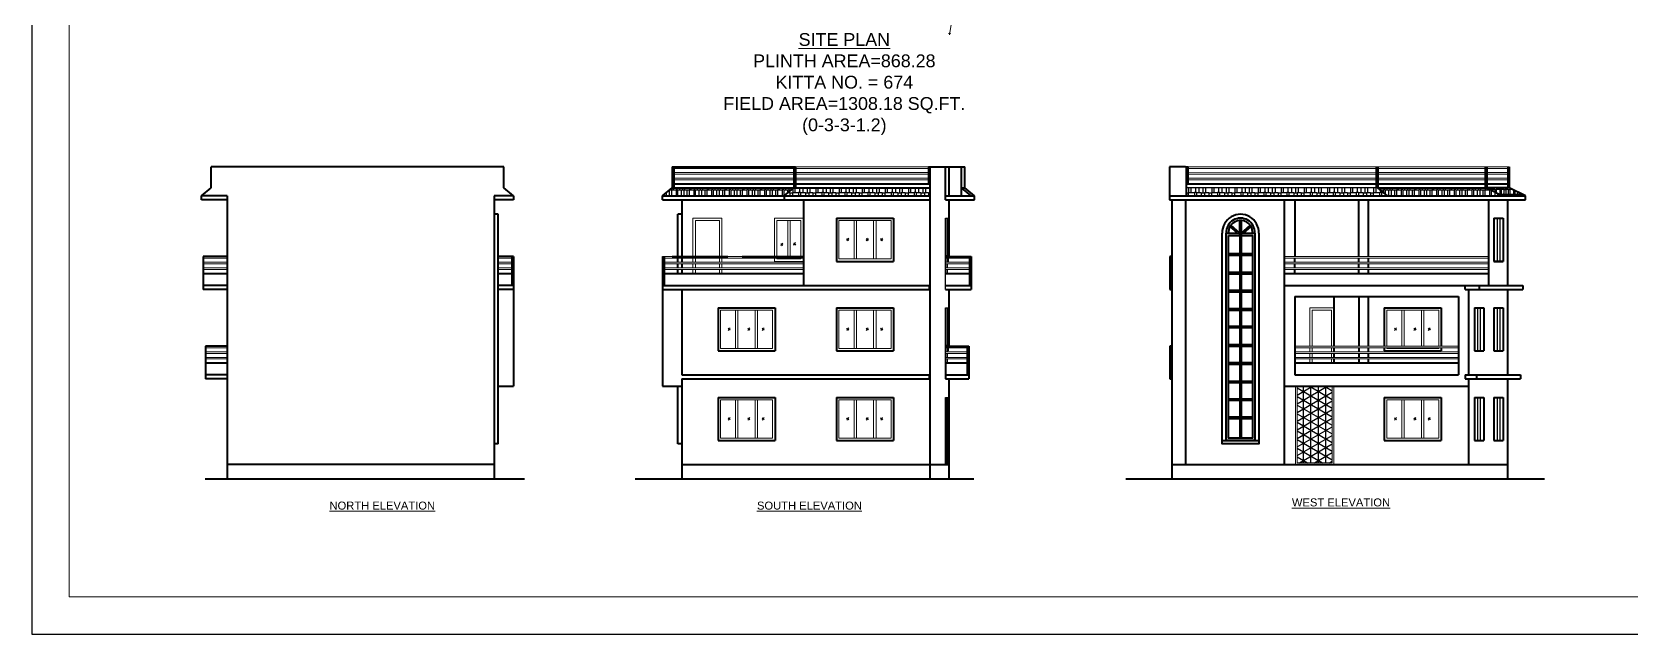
# Model space of a CAD drawing. Header units: inches. Extents: x -5587 to 4723, y -10407 to -7342.
# Drawn here: x -5587 to -3587, y -9590 to -8838 of the extents above; entities that cross this region are included whole.
import ezdxf

# ---------------------------------------------------------------- set-up
doc = ezdxf.new("R2010")
doc.units = ezdxf.units.IN
doc.header["$LTSCALE"] = 0.5
doc.header["$MEASUREMENT"] = 0
doc.header["$PDMODE"] = 66
for name, color, linetype, lineweight in [('1', 7, 'Continuous', 25), ('ELE1', 3, 'Continuous', 9), ('elev 25', 143, 'Continuous', 20), ('hatch', 9, 'Continuous', 0), ('TEXT', 220, 'Continuous', 9), ('wall', 20, 'Continuous', 40), ('win door light', 30, 'Continuous', 18)]:
    doc.layers.add(name, color=color, linetype=linetype, lineweight=lineweight)
doc.styles.add('arial', font='arial.ttf')
doc.styles.get("Standard").update_dxf_attribs({"font": 'arial.ttf'})
doc.dimstyles.new('S8', dxfattribs={"dimtxt": 5, "dimasz": 1, "dimexe": 6, "dimexo": 18, "dimgap": 1.9375, "dimtad": 1, "dimdec": 0, "dimzin": 3, "dimdsep": 46, "dimlunit": 4, "dimtxsty": 'Standard', "dimblk": 'dot 2', "dimcen": 12, "dimse1": 1, "dimse2": 1, "dimclrd": 1, "dimclre": 1, "dimclrt": 256, "dimadec": 0, "dimazin": 0, "dimtfac": 0.75, "dimtdec": 0, "dimtix": 1, "dimtmove": 1, "dimatfit": 3, "dimldrblk": 'DOT', "dimfxl": 1, "dimtolj": 1, "dimtzin": 0, "dimlwd": 9, "dimlwe": 9, "dimarcsym": 0})

# ---------------------------------------------------------------- blocks, each defined once
blk = doc.blocks.new('dot1')
at = {"layer": 'hatch'}
h = blk.add_hatch(color=256, dxfattribs=at)
edge = h.paths.add_edge_path()
edge.add_arc((0, 0), 1, 0, 360)
for p, q in [((3, 0), (-3, 0)), ((0, 3), (0, -3))]:
    blk.add_line(p, q, dxfattribs=at)
blk.add_circle((0, 0), 1, dxfattribs=at)
blk = doc.blocks.new('dot 2')
at = {"layer": 'hatch', "xscale": 0.5, "yscale": 0.5, "zscale": 0.5}
blk.add_blockref('dot1', (0, 0), dxfattribs=at)
blk = doc.blocks.new('*D1013')
at = {"layer": 'Defpoints', "color": 0, "ltscale": 5, "transparency": 16777216}
for p in [(-4433.1, -8682.7), (-4458.4, -8836.6), (-4440.1, -8839.7)]:
    blk.add_point(p, dxfattribs=at)
at = {"layer": 'TEXT', "color": 1, "lineweight": 9, "ltscale": 5, "transparency": 16777216}
blk.add_line((-4414.8, -8686.7), (-4439.9, -8838.7), dxfattribs=at)
for p, rotation in [((-4414.7, -8685.7), 80.63340396082256), ((-4440.1, -8839.7), 260.6334039608226)]:
    blk.add_blockref('dot 2', p, dxfattribs=dict(at, rotation=rotation))
at = {"layer": 'TEXT', "ltscale": 5, "transparency": 16777216, "insert": (-4431.8, -8762), "char_height": 5, "attachment_point": 5, "rotation": 80.6334}
blk.add_mtext('\\A1;DEAD END ROAD', dxfattribs=at)
blk = doc.blocks.new('_Dot')
at = {"color": 0, "linetype": 'ByBlock', "lineweight": -2}
blk.add_line((-0.5, 0), (-1, 0), dxfattribs=at)
at = {"color": 0, "linetype": 'ByBlock', "const_width": 0.5}
blk.add_lwpolyline([(-0.25, 0, 1), (0.25, 0, 1)], format="xyb", close=True, dxfattribs=at)

msp = doc.modelspace()

# ---------------------------------------------------------------- hatches: boundary and pattern name
h = msp.add_hatch()
h.set_pattern_fill('AR-RSHKE', color=256, scale=0.65, angle=180)
h.set_pattern_definition([(180, (-1381.4165, -868.712), (-16.575, -7.8), [3.9, -3.25, 4.55, -1.95, 5.85, -2.6]), (180, (-1385.3165, -869.037), (-16.575, -7.8), [3.25, -12.35, 2.6, -3.9]), (180, (-1393.1165, -868.225), (-16.575, -7.8), [1.95, -20.15]), (270, (-1381.4165, -868.712), (5.525, -7.8), [7.475, -23.725]), (270, (-1385.3165, -868.712), (5.525, -7.8), [7.3125, -23.8875]), (270, (-1388.5665, -868.712), (5.525, -7.8), [6.825, -24.375]), (270, (-1393.1165, -868.2246), (5.525, -7.8), [7.475, -23.725]), (270, (-1395.0665, -868.2246), (5.525, -7.8), [7.475, -23.725]), (270, (-1400.9165, -868.712), (5.525, -7.8), [7.15, -24.05])])
h.paths.add_polyline_path([(-4634.8, -9032.5), (-4786.8, -9032.5), (-4798.8, -9042.5), (-4646.8, -9042.5)])
h = msp.add_hatch()
h.set_pattern_fill('AR-RSHKE', color=256, scale=0.85, angle=180)
h.set_pattern_definition([(180, (-1381.417, -868.712), (-21.675, -10.2), [5.1, -4.25, 5.95, -2.55, 7.65, -3.4]), (180, (-1386.517, -869.137), (-21.675, -10.2), [4.25, -16.15, 3.4, -5.1]), (180, (-1396.717, -868.075), (-21.675, -10.2), [2.55, -26.35]), (270, (-1381.4165, -868.712), (7.225, -10.2), [9.775, -31.025]), (270, (-1386.5165, -868.712), (7.225, -10.2), [9.5625, -31.2375]), (270, (-1390.7665, -868.712), (7.225, -10.2), [8.925, -31.875]), (270, (-1396.7165, -868.075), (7.225, -10.2), [9.775, -31.025]), (270, (-1399.2665, -868.075), (7.225, -10.2), [9.775, -31.025]), (270, (-1406.9165, -868.712), (7.225, -10.2), [9.35, -31.45])])
h.paths.add_polyline_path([(-4464.6, -9032.5), (-4634.8, -9032.5), (-4646.8, -9042.5), (-4464.6, -9042.5)])
h = msp.add_hatch()
h.set_pattern_fill('AR-RSHKE', color=256, scale=0.85, angle=180)
h.set_pattern_definition([(180, (673.903, -868.712), (-21.675, -10.2), [5.1, -4.25, 5.95, -2.55, 7.65, -3.4]), (180, (668.803, -869.137), (-21.675, -10.2), [4.25, -16.15, 3.4, -5.1]), (180, (658.603, -868.075), (-21.675, -10.2), [2.55, -26.35]), (270, (673.9034, -868.712), (7.225, -10.2), [9.775, -31.025]), (270, (668.8034, -868.712), (7.225, -10.2), [9.5625, -31.2375]), (270, (664.5534, -868.712), (7.225, -10.2), [8.925, -31.875]), (270, (658.6034, -868.075), (7.225, -10.2), [9.775, -31.025]), (270, (656.0534, -868.075), (7.225, -10.2), [9.775, -31.025]), (270, (648.4034, -868.712), (7.225, -10.2), [9.35, -31.45])])
h.paths.add_polyline_path([(-3904.8, -9032.5), (-4143.9, -9032.5), (-4143.9, -9042.5), (-3892.8, -9042.5)])
h = msp.add_hatch()
h.set_pattern_fill('AR-RSHKE', color=256, scale=0.65, angle=180)
h.set_pattern_definition([(180, (673.903, -868.712), (-16.575, -7.8), [3.9, -3.25, 4.55, -1.95, 5.85, -2.6]), (180, (670.003, -869.037), (-16.575, -7.8), [3.25, -12.35, 2.6, -3.9]), (180, (662.203, -868.225), (-16.575, -7.8), [1.95, -20.15]), (270, (673.9034, -868.712), (5.525, -7.8), [7.475, -23.725]), (270, (670.0034, -868.712), (5.525, -7.8), [7.3125, -23.8875]), (270, (666.7534, -868.712), (5.525, -7.8), [6.825, -24.375]), (270, (662.2034, -868.2246), (5.525, -7.8), [7.475, -23.725]), (270, (660.2534, -868.2246), (5.525, -7.8), [7.475, -23.725]), (270, (654.4034, -868.712), (5.525, -7.8), [7.15, -24.05])])
h.paths.add_polyline_path([(-3768.6, -9032.5), (-3904.8, -9032.5), (-3892.8, -9042.5), (-3750.3, -9042.5)])
h = msp.add_hatch()
h.set_pattern_fill('AR-RSHKE', color=256, scale=0.5, angle=180)
h.set_pattern_definition([(180, (673.9034, -868.712), (-12.75, -6), [3, -2.5, 3.5, -1.5, 4.5, -2]), (180, (670.9034, -868.962), (-12.75, -6), [2.5, -9.5, 2, -3]), (180, (664.9034, -868.337), (-12.75, -6), [1.5, -15.5]), (270, (673.9034, -868.712), (4.25, -6), [5.75, -18.25]), (270, (670.9034, -868.712), (4.25, -6), [5.625, -18.375]), (270, (668.4034, -868.712), (4.25, -6), [5.25, -18.75]), (270, (664.9034, -868.337), (4.25, -6), [5.75, -18.25]), (270, (663.4034, -868.337), (4.25, -6), [5.75, -18.25]), (270, (658.9034, -868.712), (4.25, -6), [5.5, -18.5])])
h.paths.add_polyline_path([(-3740.6, -9032.5), (-3768.6, -9032.5), (-3750.3, -9042.5), (-3720.5, -9042.5)])
h = msp.add_hatch()
h.set_pattern_fill('NET3', color=256, scale=75, angle=90)
h.set_pattern_definition([(90, (-19879.1, 1.119), (-9.375, 6e-16), []), (150, (-19879.1, 1.119), (-4.6875, -8.118988), []), (210, (-19879.1, 1.119), (4.6875, -8.118988), [])])
h.paths.add_polyline_path([(-3961.8, -9281.5), (-4005.8, -9281.5), (-4005.8, -9376.5), (-3961.8, -9376.5)])

# ---------------------------------------------------------------- linework, layer by layer
for p, q in [((-3904.8, -9032.5), (-4143.9, -9032.5)), ((-4445, -9159.5), (-4445, -9118.5))]:
    msp.add_line(p, q)
at = {"color": 5}
for p, q in [((-4445, -9072.7), (-4445, -9070.5)), ((-4445, -9072.7), (-4445, -9070.5)), ((-4443.3, -9070.5), (-4441.7, -9070.5)), ((-4443.3, -9070.5), (-4443.3, -9118.5)), ((-4442.5, -9070.5), (-4442.5, -9118.5)), ((-4441.7, -9070.5), (-4441.7, -9118.5)), ((-4443.3, -9120.5), (-4443.3, -9124.5)), ((-4443.3, -9124.5), (-4441.7, -9124.5)), ((-4442.5, -9120.5), (-4442.5, -9124.5)), ((-4441.7, -9120.5), (-4441.7, -9124.5)), ((-4445, -9184.7), (-4445, -9182.5)), ((-4445, -9184.7), (-4445, -9182.5)), ((-4443.3, -9182.5), (-4441.7, -9182.5)), ((-4443.3, -9182.5), (-4443.3, -9230.5)), ((-4442.5, -9182.5), (-4442.5, -9230.5)), ((-4441.7, -9182.5), (-4441.7, -9230.5)), ((-4443.3, -9232.5), (-4443.3, -9236.5)), ((-4443.3, -9236.5), (-4441.7, -9236.5)), ((-4442.5, -9232.5), (-4442.5, -9236.5)), ((-4441.7, -9232.5), (-4441.7, -9236.5)), ((-4445, -9296.7), (-4445, -9294.5)), ((-4445, -9296.7), (-4445, -9294.5)), ((-4443.3, -9294.5), (-4441.7, -9294.5)), ((-4443.3, -9294.5), (-4443.3, -9348.5)), ((-4442.5, -9294.5), (-4442.5, -9348.5)), ((-4441.7, -9294.5), (-4441.7, -9348.5)), ((-4443.3, -9348.5), (-4441.7, -9348.5))]:
    msp.add_line(p, q, dxfattribs=at)
for points in [[(-4443.2, -9118.5), (-4443.2, -9070.6), (-4442.6, -9070.6)], [(-4443.2, -9070.6), (-4442.6, -9070.6), (-4442.6, -9118.5)], [(-4442.4, -9118.5), (-4442.4, -9070.6), (-4441.8, -9070.6)], [(-4442.4, -9070.6), (-4441.8, -9070.6), (-4441.8, -9118.5)], [(-4442.6, -9124.4), (-4443.2, -9124.4), (-4443.2, -9120.5)], [(-4442.6, -9120.5), (-4442.6, -9124.4), (-4443.2, -9124.4)], [(-4441.8, -9124.4), (-4442.4, -9124.4), (-4442.4, -9120.5)], [(-4441.8, -9120.5), (-4441.8, -9124.4), (-4442.4, -9124.4)], [(-4443.2, -9230.5), (-4443.2, -9182.6), (-4442.6, -9182.6)], [(-4443.2, -9182.6), (-4442.6, -9182.6), (-4442.6, -9230.5)], [(-4442.4, -9230.5), (-4442.4, -9182.6), (-4441.8, -9182.6)], [(-4442.4, -9182.6), (-4441.8, -9182.6), (-4441.8, -9230.5)], [(-4442.6, -9236.4), (-4443.2, -9236.4), (-4443.2, -9232.5)], [(-4442.6, -9232.5), (-4442.6, -9236.4), (-4443.2, -9236.4)], [(-4441.8, -9236.4), (-4442.4, -9236.4), (-4442.4, -9232.5)], [(-4441.8, -9232.5), (-4441.8, -9236.4), (-4442.4, -9236.4)], [(-4442.6, -9348.4), (-4443.2, -9348.4), (-4443.2, -9294.6), (-4442.6, -9294.6)], [(-4443.2, -9294.6), (-4442.6, -9294.6), (-4442.6, -9348.4), (-4443.2, -9348.4)], [(-4441.8, -9348.4), (-4442.4, -9348.4), (-4442.4, -9294.6), (-4441.8, -9294.6)], [(-4442.4, -9294.6), (-4441.8, -9294.6), (-4441.8, -9348.4), (-4442.4, -9348.4)]]:
    msp.add_lwpolyline(points, dxfattribs=at)
at = {"layer": '1', "color": 2, "ltscale": 5}
for points in [[(-4445, -9139.5), (-4445, -9070.5), (-4443.3, -9070.5), (-4443.3, -9118.5)], [(-4444.9, -9070.6), (-4443.4, -9070.6), (-4443.4, -9118.5)], [(-4443.4, -9120.5), (-4443.4, -9125.5)], [(-4443.4, -9127.5), (-4443.4, -9132.5)], [(-4443.4, -9134.5), (-4443.4, -9139.5)], [(-4443.3, -9120.5), (-4443.3, -9125.5)], [(-4443.3, -9127.5), (-4443.3, -9132.5)], [(-4443.3, -9134.5), (-4443.3, -9139.5)], [(-4445, -9251.5), (-4445, -9182.5), (-4443.3, -9182.5), (-4443.3, -9230.5)], [(-4444.9, -9182.6), (-4443.4, -9182.6), (-4443.4, -9230.5)], [(-4443.4, -9232.5), (-4443.4, -9237.5)], [(-4443.3, -9232.5), (-4443.3, -9237.5)], [(-4443.4, -9239.5), (-4443.4, -9244.5)], [(-4443.4, -9246.5), (-4443.4, -9251.5)], [(-4443.3, -9239.5), (-4443.3, -9244.5)], [(-4443.3, -9246.5), (-4443.3, -9251.5)]]:
    msp.add_lwpolyline(points, dxfattribs=at)
for points in [[(-4445, -9294.5), (-4443.3, -9294.5), (-4443.3, -9378.5), (-4445, -9378.5)], [(-4444.9, -9294.6), (-4443.4, -9294.6), (-4443.4, -9378.4), (-4444.9, -9378.4)]]:
    msp.add_lwpolyline(points, close=True, dxfattribs=at)
at = {"layer": '1', "color": 21, "ltscale": 5}
for centre, radius in [((-4443.6, -9117), 0.0971), ((-4443.6, -9117), 0.0556), ((-4443.6, -9117), 0.0608), ((-4443.6, -9117), 0.102), ((-4443.6, -9229), 0.0971), ((-4443.6, -9229), 0.0556), ((-4443.6, -9229), 0.0608), ((-4443.6, -9229), 0.102), ((-4443.6, -9341), 0.0971), ((-4443.6, -9341), 0.0556), ((-4443.6, -9341), 0.0608), ((-4443.6, -9341), 0.102)]:
    msp.add_circle(centre, radius, dxfattribs=at)
at = {"layer": 'Defpoints'}
msp.add_lwpolyline([(-2409.2, -7342.3), (-5586.8, -7342.3), (-5586.8, -9590.3), (-2409.2, -9590.3)], close=True, dxfattribs=at)
at = {"layer": 'ELE1'}
msp.add_lwpolyline([(-5540.5, -7388.7), (-2455.5, -7388.7), (-2455.5, -9544), (-5540.5, -9544)], close=True, dxfattribs=at)
at = {"layer": 'elev 25'}
for p, q in [((-4634.8, -9006.5), (-4784.8, -9006.5)), ((-4735.7, -9006.5), (-4784.8, -9006.5)), ((-4634.8, -9008.5), (-4784.8, -9008.5)), ((-4634.8, -9013.5), (-4784.8, -9013.5)), ((-4634.8, -9015.5), (-4784.8, -9015.5)), ((-4466.6, -9006.5), (-4632.8, -9006.5)), ((-4466.6, -9008.5), (-4632.8, -9008.5)), ((-4466.6, -9013.5), (-4632.8, -9013.5)), ((-4466.6, -9015.5), (-4632.8, -9015.5)), ((-3740.6, -9006.5), (-4143.9, -9006.5)), ((-3906.8, -9008.3), (-4141.9, -9008.5)), ((-3906.8, -9013.5), (-4141.9, -9013.7)), ((-3906.8, -9015.5), (-4141.9, -9015.7)), ((-3770.6, -9008.5), (-3904.8, -9008.5)), ((-3770.6, -9013.5), (-3904.8, -9013.5)), ((-3770.6, -9015.5), (-3904.8, -9015.5)), ((-3742.6, -9008.5), (-3768.6, -9008.5)), ((-3742.6, -9013.5), (-3768.6, -9013.5)), ((-3742.6, -9015.5), (-3768.6, -9015.5)), ((-4634.8, -9020.5), (-4784.8, -9020.5)), ((-4634.8, -9022.5), (-4784.8, -9022.5)), ((-4466.6, -9020.5), (-4632.8, -9020.5)), ((-4466.6, -9022.5), (-4632.8, -9022.5)), ((-3906.8, -9020.5), (-4141.9, -9020.7)), ((-3906.8, -9022.5), (-4141.9, -9022.7)), ((-3770.6, -9020.5), (-3904.8, -9020.5)), ((-3770.6, -9022.5), (-3904.8, -9022.5)), ((-3742.6, -9020.5), (-3768.6, -9020.5)), ((-3742.6, -9022.5), (-3768.6, -9022.5)), ((-5343, -9120.5), (-5372.9, -9120.5)), ((-5343, -9125.5), (-5372.9, -9125.5)), ((-5343, -9127.5), (-5372.9, -9127.5)), ((-5343, -9132.5), (-5372.9, -9132.5)), ((-5343, -9134.5), (-5372.9, -9134.5)), ((-4985.1, -9118.5), (-5004.1, -9118.5)), ((-4987.1, -9120.5), (-5004.1, -9120.5)), ((-4987.1, -9125.5), (-5004.1, -9125.5)), ((-4987.1, -9127.5), (-5004.1, -9127.5)), ((-4987.1, -9132.5), (-5004.1, -9132.5)), ((-4987.1, -9134.5), (-5004.1, -9134.5)), ((-4717.2, -9118.5), (-4798.7, -9118.5)), ((-4717.2, -9120.5), (-4796.7, -9120.5)), ((-4717.2, -9125.5), (-4796.7, -9125.5)), ((-4717.2, -9127.5), (-4796.7, -9127.5)), ((-4717.2, -9132.5), (-4796.7, -9132.5)), ((-4717.2, -9134.5), (-4796.7, -9134.5)), ((-4622.8, -9118.5), (-4724.8, -9118.5)), ((-4622.8, -9120.5), (-4724.8, -9120.5)), ((-4622.8, -9125.5), (-4724.8, -9125.5)), ((-4622.8, -9127.5), (-4724.8, -9127.5)), ((-4622.8, -9132.5), (-4724.8, -9132.5)), ((-4622.8, -9134.5), (-4724.8, -9134.5)), ((-4415.1, -9120.5), (-4445, -9120.5)), ((-4415.1, -9125.5), (-4445, -9125.5)), ((-4415.1, -9127.5), (-4445, -9127.5)), ((-4415.1, -9132.5), (-4445, -9132.5)), ((-4415.1, -9134.5), (-4445, -9134.5)), ((-3766.8, -9118.5), (-4021.8, -9118.5)), ((-3766.8, -9120.5), (-4021.8, -9120.5)), ((-3766.8, -9125.5), (-4021.8, -9125.5)), ((-3766.8, -9127.5), (-4021.8, -9127.5)), ((-3766.8, -9132.5), (-4021.8, -9132.5)), ((-3766.8, -9134.5), (-4021.8, -9134.5)), ((-5343, -9232.5), (-5369.9, -9232.5)), ((-5343, -9237.5), (-5369.9, -9237.5)), ((-4418.1, -9232.5), (-4445, -9232.5)), ((-4418.1, -9237.5), (-4445, -9237.5)), ((-3915.9, -9230.5), (-4008.8, -9230.5)), ((-3915.9, -9232.5), (-4008.8, -9232.5)), ((-3915.9, -9237.5), (-4008.8, -9237.5)), ((-3804.1, -9230.5), (-3915.9, -9230.5)), ((-3804.1, -9232.5), (-3915.9, -9232.5)), ((-3804.1, -9237.5), (-3915.9, -9237.5)), ((-5343, -9239.5), (-5369.9, -9239.5)), ((-5343, -9244.5), (-5369.9, -9244.5)), ((-5343, -9246.5), (-5369.9, -9246.5)), ((-4418.1, -9239.5), (-4445, -9239.5)), ((-4418.1, -9244.5), (-4445, -9244.5)), ((-4418.1, -9246.5), (-4445, -9246.5)), ((-3915.9, -9239.5), (-4008.8, -9239.5)), ((-3915.9, -9244.5), (-4008.8, -9244.5)), ((-3915.9, -9246.5), (-4008.8, -9246.5)), ((-3804.1, -9239.5), (-3915.9, -9239.5)), ((-3804.1, -9244.5), (-3915.9, -9244.5)), ((-3804.1, -9246.5), (-3915.9, -9246.5))]:
    msp.add_line(p, q, dxfattribs=at)
at = {"layer": 'wall'}
for p, q in [((-5362.8, -9032.5), (-5362.8, -9006.5)), ((-4997.1, -9006.5), (-5362.8, -9006.5)), ((-4997.1, -9032.4), (-4997.1, -9006.5)), ((-4786.8, -9006.5), (-4784.8, -9006.5)), ((-4786.8, -9006.5), (-4786.8, -9032.5)), ((-4784.8, -9006.5), (-4784.8, -9032.5)), ((-4784.8, -9006.5), (-4735.7, -9006.5)), ((-4784.8, -9006.5), (-4634.8, -9006.5)), ((-4634.8, -9006.5), (-4634.8, -9032.5)), ((-4634.8, -9006.5), (-4632.8, -9006.5)), ((-4632.8, -9006.5), (-4632.8, -9032.5)), ((-4466.6, -9006.5), (-4466.6, -9027.5)), ((-4466.6, -9006.5), (-4464.6, -9006.5)), ((-4464.6, -9006.5), (-4464.6, -9396.5)), ((-4464.6, -9006.5), (-4421.1, -9006.5)), ((-4445, -9047.5), (-4445, -9006.5)), ((-4440.9, -9006.5), (-4440.9, -9042.5)), ((-4425.2, -9042.5), (-4425.2, -9006.5)), ((-4421.1, -9032.5), (-4421.1, -9006.5)), ((-4162.5, -9006.5), (-4165.1, -9006.5)), ((-4165.1, -9006.5), (-4165.1, -9047.5)), ((-4145.1, -9006.5), (-4162.5, -9006.5)), ((-4145.1, -9006.5), (-4141.9, -9006.5)), ((-4143.9, -9042.5), (-4143.9, -9006.5)), ((-4141.9, -9027.7), (-4141.9, -9006.5)), ((-3906.8, -9006.5), (-3906.8, -9032.5)), ((-3904.8, -9006.5), (-3904.8, -9032.5)), ((-3770.6, -9006.5), (-3770.6, -9032.5)), ((-3768.6, -9006.5), (-3768.6, -9032.5)), ((-3742.6, -9006.5), (-3742.6, -9032.5)), ((-3740.6, -9006.5), (-3740.6, -9032.5)), ((-5374.9, -9042.5), (-5362.8, -9032.5)), ((-4985.1, -9042.5), (-4997.1, -9032.4)), ((-4798.8, -9042.5), (-4786.8, -9032.5)), ((-4786.8, -9032.5), (-4634.8, -9032.5)), ((-4784.8, -9027.5), (-4634.8, -9027.5)), ((-4646.8, -9042.5), (-4634.8, -9032.5)), ((-4634.8, -9032.5), (-4464.6, -9032.5)), ((-4632.8, -9027.5), (-4464.6, -9027.5)), ((-4425.2, -9032.5), (-4421.1, -9032.5)), ((-4413.1, -9042.5), (-4425.2, -9032.5)), ((-4409, -9042.5), (-4421.1, -9032.5)), ((-4143.9, -9027.7), (-3906.8, -9027.5)), ((-3904.8, -9027.5), (-3770.6, -9027.5)), ((-3892.8, -9042.5), (-3904.8, -9032.5)), ((-3904.8, -9032.5), (-3768.6, -9032.5)), ((-3768.6, -9027.5), (-3742.6, -9027.5)), ((-3750.3, -9042.5), (-3768.6, -9032.5)), ((-3740.6, -9032.5), (-3768.6, -9032.5)), ((-3720.5, -9042.5), (-3740.6, -9032.5)), ((-5343, -9042.5), (-5374.9, -9042.5)), ((-5374.9, -9047.5), (-5374.9, -9042.5)), ((-5343, -9047.5), (-5374.9, -9047.5)), ((-5343, -9042.5), (-5343, -9396.5)), ((-4985.1, -9042.5), (-5009.1, -9042.5)), ((-5009.1, -9042.5), (-5009.1, -9154.5)), ((-4985.1, -9047.5), (-5009.1, -9047.5)), ((-4985.1, -9042.5), (-4985.1, -9047.5)), ((-4798.8, -9042.5), (-4464.6, -9042.5)), ((-4798.8, -9047.5), (-4798.8, -9042.5)), ((-4798.8, -9047.5), (-4464.6, -9047.5)), ((-4774.8, -9047.5), (-4774.8, -9118.5)), ((-4646.8, -9042.5), (-4646.8, -9047.5)), ((-4622.8, -9047.5), (-4622.8, -9154.5)), ((-4445, -9042.5), (-4409, -9042.5)), ((-4445, -9047.5), (-4409, -9047.5)), ((-4440.9, -9047.5), (-4440.9, -9118.5)), ((-4409, -9047.5), (-4409, -9042.5)), ((-4165.1, -9042.5), (-3720.5, -9042.5)), ((-4165.1, -9047.5), (-4145.1, -9047.5)), ((-4162.5, -9047.5), (-4162.5, -9396.5)), ((-4145.1, -9047.5), (-4145.1, -9378.5)), ((-4145.1, -9047.5), (-3720.5, -9047.5)), ((-4021.8, -9047.5), (-4021.8, -9378.5)), ((-4008.8, -9047.5), (-4008.8, -9118.5)), ((-3928.8, -9118.5), (-3928.8, -9047.5)), ((-3916.8, -9047.5), (-3916.8, -9118.5)), ((-3766.8, -9047.5), (-3766.8, -9154.5)), ((-3742.9, -9047.5), (-3742.9, -9154.5)), ((-3720.5, -9047.5), (-3720.5, -9042.5)), ((-5004.1, -9065.5), (-5009.1, -9065.5)), ((-5004.1, -9154.5), (-5004.1, -9065.5)), ((-4779.8, -9118.5), (-4779.8, -9065.5)), ((-4774.8, -9065.5), (-4779.8, -9065.5)), ((-4581.3, -9070.5), (-4581.3, -9124.5)), ((-4581.3, -9070.5), (-4581.3, -9124.5)), ((-4581.3, -9070.5), (-4510.1, -9070.5)), ((-4510.1, -9070.5), (-4510.1, -9124.5)), ((-4510.1, -9070.5), (-4510.1, -9124.5)), ((-4077.5, -9092.2), (-4077.5, -9073.4)), ((-4075.5, -9073.4), (-4075.5, -9345.5)), ((-3759.8, -9070.5), (-3759.8, -9124.5)), ((-3759.8, -9070.5), (-3759.8, -9124.5)), ((-3759.8, -9070.5), (-3748.1, -9070.5)), ((-3748.1, -9070.5), (-3748.1, -9124.5)), ((-3748.1, -9070.5), (-3748.1, -9124.5)), ((-4099.5, -9352.5), (-4099.5, -9089.2)), ((-4080.5, -9089.2), (-4089.6, -9081)), ((-4077.5, -9089.2), (-4088.5, -9079.3)), ((-4077.5, -9092.1), (-4077.5, -9345.5)), ((-4075.5, -9089.2), (-4064.5, -9079.3)), ((-4072.5, -9089.2), (-4063.4, -9081)), ((-4091.5, -9114.8), (-4061.5, -9114.8)), ((-4091.5, -9116.8), (-4061.5, -9116.8)), ((-5343, -9118.5), (-5372.9, -9118.5)), ((-5372.9, -9118.5), (-5372.9, -9159.5)), ((-4985.1, -9118.5), (-5004.1, -9118.5)), ((-4987.1, -9118.5), (-4987.1, -9154.5)), ((-4985.1, -9118.5), (-4985.1, -9168.5)), ((-4798.7, -9118.5), (-4798.7, -9159.5)), ((-4796.7, -9118.5), (-4796.7, -9154.5)), ((-4786.7, -9118.5), (-4717.2, -9118.5)), ((-4779.8, -9125.5), (-4779.8, -9120.5)), ((-4779.8, -9132.5), (-4779.8, -9127.5)), ((-4779.8, -9139.5), (-4779.8, -9134.5)), ((-4774.8, -9120.5), (-4774.8, -9125.5)), ((-4774.8, -9127.5), (-4774.8, -9132.5)), ((-4774.8, -9134.5), (-4774.8, -9139.5)), ((-4699.2, -9118.5), (-4622.8, -9118.5)), ((-4581.3, -9124.5), (-4510.1, -9124.5)), ((-4445, -9118.5), (-4416.1, -9118.5)), ((-4440.9, -9118.5), (-4413.1, -9118.5)), ((-4415.1, -9118.5), (-4415.1, -9154.5)), ((-4413.1, -9118.5), (-4413.1, -9159.5)), ((-4162.5, -9118.5), (-4164.9, -9118.5)), ((-4164.9, -9118.5), (-4164.9, -9159.5)), ((-4008.8, -9125.5), (-4008.8, -9120.5)), ((-4008.8, -9132.5), (-4008.8, -9127.5)), ((-4008.8, -9139.5), (-4008.8, -9134.5)), ((-3928.8, -9125.5), (-3928.8, -9120.5)), ((-3928.8, -9132.5), (-3928.8, -9127.5)), ((-3928.8, -9139.5), (-3928.8, -9134.5)), ((-3916.8, -9120.5), (-3916.8, -9125.5)), ((-3916.8, -9127.5), (-3916.8, -9132.5)), ((-3916.8, -9134.5), (-3916.8, -9139.5)), ((-3759.8, -9124.5), (-3748.1, -9124.5)), ((-5372.9, -9139.5), (-5343, -9139.5)), ((-5343, -9154.5), (-5372.9, -9154.5)), ((-5009.1, -9154.5), (-5009.1, -9266.5)), ((-5004.1, -9139.5), (-4987.1, -9139.5)), ((-5004.1, -9352.5), (-5004.1, -9154.5)), ((-4985.1, -9154.5), (-5004.1, -9154.5)), ((-4798.7, -9154.5), (-4464.6, -9154.5)), ((-4796.7, -9139.5), (-4622.8, -9139.5)), ((-4465.4, -9154.5), (-4465.4, -9159.5)), ((-4445, -9139.5), (-4415.1, -9139.5)), ((-4445, -9154.5), (-4413.1, -9154.5)), ((-4091.5, -9137.9), (-4061.5, -9137.9)), ((-4091.5, -9139.9), (-4061.5, -9139.9)), ((-4021.8, -9139.5), (-3766.8, -9139.5)), ((-4021.8, -9154.5), (-3723.5, -9154.5)), ((-3795.7, -9159.5), (-3795.7, -9154.5)), ((-3778.4, -9154.5), (-3778.4, -9159.5)), ((-3723.5, -9154.5), (-3723.5, -9159.5)), ((-5343, -9159.5), (-5372.9, -9159.5)), ((-4985.1, -9159.5), (-5004.1, -9159.5)), ((-4985.1, -9168.5), (-4985.1, -9266.5)), ((-4798.7, -9159.5), (-4464.6, -9159.5)), ((-4798.7, -9159.5), (-4798.7, -9266.5)), ((-4774.8, -9159.5), (-4774.8, -9266.5)), ((-4445, -9159.5), (-4413.1, -9159.5)), ((-4440.9, -9159.5), (-4440.9, -9230.5)), ((-4164.9, -9159.5), (-4162.5, -9159.5)), ((-4091.5, -9160.5), (-4061.5, -9160.5)), ((-4091.5, -9162.5), (-4061.5, -9162.5)), ((-4008.8, -9168.5), (-4008.8, -9266.5)), ((-4008.8, -9168.5), (-3804.1, -9168.5)), ((-3959.9, -9168.5), (-3959.9, -9230.5)), ((-3928.8, -9168.5), (-3928.8, -9230.5)), ((-3916.8, -9168.5), (-3916.8, -9230.5)), ((-3804.1, -9168.5), (-3804.1, -9266.5)), ((-3795.7, -9159.5), (-3723.5, -9159.5)), ((-3791.7, -9159.5), (-3791.7, -9266.5)), ((-3742.9, -9159.5), (-3742.9, -9266.5)), ((-4729.4, -9182.5), (-4729.4, -9236.5)), ((-4729.4, -9182.5), (-4729.4, -9236.5)), ((-4729.4, -9182.5), (-4658.2, -9182.5)), ((-4658.2, -9182.5), (-4658.2, -9236.5)), ((-4658.2, -9182.5), (-4658.2, -9236.5)), ((-4581.3, -9182.5), (-4581.3, -9236.5)), ((-4581.3, -9182.5), (-4581.3, -9236.5)), ((-4581.3, -9182.5), (-4510.1, -9182.5)), ((-4510.1, -9182.5), (-4510.1, -9236.5)), ((-4510.1, -9182.5), (-4510.1, -9236.5)), ((-4091.5, -9183.6), (-4061.5, -9183.6)), ((-4091.5, -9185.6), (-4061.5, -9185.6)), ((-3896.8, -9182.5), (-3896.8, -9230.5)), ((-3896.8, -9182.5), (-3896.8, -9230.5)), ((-3896.8, -9182.5), (-3825.6, -9182.5)), ((-3825.6, -9182.5), (-3825.6, -9230.5)), ((-3825.6, -9182.5), (-3825.6, -9230.5)), ((-3784.2, -9182.5), (-3784.2, -9236.5)), ((-3784.2, -9182.5), (-3784.2, -9236.5)), ((-3784.2, -9182.5), (-3772.5, -9182.5)), ((-3772.5, -9182.5), (-3772.5, -9236.5)), ((-3772.5, -9182.5), (-3772.5, -9236.5)), ((-3759.8, -9182.5), (-3759.8, -9236.5)), ((-3759.8, -9182.5), (-3759.8, -9236.5)), ((-3759.8, -9182.5), (-3748.1, -9182.5)), ((-3748.1, -9182.5), (-3748.1, -9236.5)), ((-3748.1, -9182.5), (-3748.1, -9236.5)), ((-4091.5, -9205.3), (-4061.5, -9205.3)), ((-4091.5, -9207.3), (-4061.5, -9207.3)), ((-5343, -9230.5), (-5369.9, -9230.5)), ((-5369.9, -9230.5), (-5369.9, -9271.5)), ((-4729.4, -9236.5), (-4658.2, -9236.5)), ((-4581.3, -9236.5), (-4510.1, -9236.5)), ((-4445, -9230.5), (-4416.1, -9230.5)), ((-4418.1, -9230.5), (-4418.1, -9266.5)), ((-4416.1, -9230.5), (-4416.1, -9271.5)), ((-4162.5, -9230.5), (-4164.7, -9230.5)), ((-4164.7, -9230.5), (-4164.7, -9271.5)), ((-4091.5, -9228.4), (-4061.5, -9228.4)), ((-4091.5, -9230.4), (-4061.5, -9230.4)), ((-4021.8, -9230.5), (-4021.8, -9271.5)), ((-3959.9, -9232.5), (-3959.9, -9237.5)), ((-3928.8, -9232.5), (-3928.8, -9237.5)), ((-3916.8, -9232.5), (-3916.8, -9237.5)), ((-3896.8, -9232.5), (-3896.8, -9236.5)), ((-3896.8, -9232.5), (-3896.8, -9236.5)), ((-3896.8, -9236.5), (-3825.6, -9236.5)), ((-3825.6, -9232.5), (-3825.6, -9236.5)), ((-3825.6, -9232.5), (-3825.6, -9236.5)), ((-3784.2, -9236.5), (-3772.5, -9236.5)), ((-3759.8, -9236.5), (-3748.1, -9236.5)), ((-5369.9, -9251.5), (-5343, -9251.5)), ((-4445, -9251.5), (-4445, -9271.5)), ((-4445, -9251.5), (-4418.1, -9251.5)), ((-4091.5, -9251), (-4061.5, -9251)), ((-4091.5, -9253), (-4061.5, -9253)), ((-4008.8, -9251.5), (-3911.8, -9251.5)), ((-3959.9, -9239.5), (-3959.9, -9244.5)), ((-3959.9, -9246.5), (-3959.9, -9251.5)), ((-3928.8, -9239.5), (-3928.8, -9244.5)), ((-3928.8, -9246.5), (-3928.8, -9251.5)), ((-3916.8, -9239.5), (-3916.8, -9244.5)), ((-3916.8, -9246.5), (-3916.8, -9251.5)), ((-3915.9, -9251.5), (-3804.1, -9251.5)), ((-5343, -9266.5), (-5369.9, -9266.5)), ((-5343, -9271.5), (-5369.9, -9271.5)), ((-5009.1, -9266.5), (-5009.1, -9396.5)), ((-4985.1, -9266.5), (-4985.1, -9280.5)), ((-4798.7, -9266.5), (-4798.7, -9280.5)), ((-4774.8, -9266.5), (-4464.6, -9266.5)), ((-4774.8, -9271.5), (-4774.8, -9396.5)), ((-4774.8, -9271.5), (-4464.6, -9271.5)), ((-4465.4, -9266.5), (-4465.4, -9271.5)), ((-4445, -9266.5), (-4443.3, -9266.5)), ((-4445, -9266.5), (-4416.1, -9266.5)), ((-4445, -9271.5), (-4416.1, -9271.5)), ((-4440.9, -9271.5), (-4440.9, -9396.5)), ((-4164.7, -9271.5), (-4162.5, -9271.5)), ((-4091.5, -9274.1), (-4061.5, -9274.1)), ((-4091.5, -9276.1), (-4061.5, -9276.1)), ((-4008.8, -9266.5), (-3804.1, -9266.5)), ((-3795.7, -9266.5), (-3726.5, -9266.5)), ((-3795.7, -9266.5), (-3795.7, -9271.5)), ((-3795.7, -9271.5), (-3726.5, -9271.5)), ((-3791.7, -9271.5), (-3791.7, -9378.5)), ((-3781.5, -9266.5), (-3781.5, -9271.5)), ((-3742.9, -9271.5), (-3742.9, -9396.5)), ((-3726.5, -9266.5), (-3726.5, -9271.5)), ((-5004.1, -9280.5), (-4985.1, -9280.5)), ((-4798.7, -9280.5), (-4774.8, -9280.5)), ((-4779.8, -9352.5), (-4779.8, -9280.5)), ((-4729.4, -9294.5), (-4729.4, -9348.5)), ((-4729.4, -9294.5), (-4729.4, -9348.5)), ((-4729.4, -9294.5), (-4658.2, -9294.5)), ((-4658.2, -9294.5), (-4658.2, -9348.5)), ((-4658.2, -9294.5), (-4658.2, -9348.5)), ((-4581.3, -9294.5), (-4581.3, -9348.5)), ((-4581.3, -9294.5), (-4581.3, -9348.5)), ((-4581.3, -9294.5), (-4510.1, -9294.5)), ((-4510.1, -9294.5), (-4510.1, -9348.5)), ((-4510.1, -9294.5), (-4510.1, -9348.5)), ((-4091.5, -9296.2), (-4061.5, -9296.2)), ((-4021.8, -9280.5), (-3791.7, -9280.5)), ((-3896.8, -9294.5), (-3896.8, -9348.5)), ((-3896.8, -9294.5), (-3896.8, -9348.5)), ((-3896.8, -9294.5), (-3825.6, -9294.5)), ((-3825.6, -9294.5), (-3825.6, -9348.5)), ((-3825.6, -9294.5), (-3825.6, -9348.5)), ((-3784.2, -9294.5), (-3784.2, -9348.5)), ((-3784.2, -9294.5), (-3784.2, -9348.5)), ((-3784.2, -9294.5), (-3772.5, -9294.5)), ((-3772.5, -9294.5), (-3772.5, -9348.5)), ((-3772.5, -9294.5), (-3772.5, -9348.5)), ((-3759.8, -9294.5), (-3759.8, -9348.5)), ((-3759.8, -9294.5), (-3759.8, -9348.5)), ((-3759.8, -9294.5), (-3748.1, -9294.5)), ((-3748.1, -9294.5), (-3748.1, -9348.5)), ((-3748.1, -9294.5), (-3748.1, -9348.5)), ((-4091.5, -9298.2), (-4061.5, -9298.2)), ((-4091.5, -9318.8), (-4061.5, -9318.8)), ((-4091.5, -9320.8), (-4061.5, -9320.8)), ((-5004.1, -9352.5), (-5009.1, -9352.5)), ((-4774.8, -9352.5), (-4779.8, -9352.5)), ((-4729.4, -9348.5), (-4658.2, -9348.5)), ((-4581.3, -9348.5), (-4510.1, -9348.5)), ((-4099.5, -9348.5), (-4053.5, -9348.5)), ((-4053.5, -9352.5), (-4099.5, -9352.5)), ((-4094.5, -9348.5), (-4058.5, -9348.5)), ((-4053.5, -9348.5), (-4053.5, -9352.5)), ((-3896.8, -9348.5), (-3825.6, -9348.5)), ((-3784.2, -9348.5), (-3772.5, -9348.5)), ((-3759.8, -9348.5), (-3748.1, -9348.5)), ((-5370.2, -9396.5), (-4971.4, -9396.5)), ((-5009.1, -9378.5), (-5343, -9378.5)), ((-4832.9, -9396.5), (-4409.6, -9396.5)), ((-4774.8, -9378.5), (-4440.9, -9378.5)), ((-4219.9, -9396.5), (-3696.6, -9396.5)), ((-4162.5, -9378.5), (-3742.9, -9378.5))]:
    msp.add_line(p, q, dxfattribs=at)
msp.add_lwpolyline([(-4053.5, -9089.3), (-4053.5, -9352.5), (-4099.5, -9352.5), (-4099.5, -9089.2)], dxfattribs=at)
for points in [[(-4094.5, -9089.2), (-4058.5, -9089.2), (-4058.5, -9348.5), (-4094.5, -9348.5)], [(-4091.5, -9092.2), (-4061.5, -9092.2), (-4061.5, -9345.5), (-4091.5, -9345.5)]]:
    msp.add_lwpolyline(points, close=True, dxfattribs=at)
for centre, radius, start, end in [((-4076.5, -9088.7), 23, 358.4684, 181.1461), ((-4076.5, -9088.5), 18, 357.7832, 182.2168), ((-4076.5, -9088.5), 15.1, 357.7832, 182.2168)]:
    msp.add_arc(centre, radius, start, end, dxfattribs=at)
at = {"layer": 'win door light'}
for p, q in [((-4760.8, -9070.5), (-4724.8, -9070.5)), ((-4760.8, -9070.5), (-4760.8, -9118.5)), ((-4658.8, -9070.5), (-4658.8, -9118.5)), ((-4642.3, -9073.5), (-4642.3, -9118.5)), ((-4639.3, -9073.5), (-4639.3, -9118.5)), ((-4622.8, -9070.5), (-4622.8, -9118.5)), ((-4559.4, -9073.5), (-4559.4, -9121.5)), ((-4556.4, -9073.5), (-4556.4, -9121.5)), ((-4535, -9073.5), (-4535, -9121.5)), ((-4532, -9073.5), (-4532, -9121.5)), ((-3755.8, -9071), (-3755.8, -9124)), ((-3755.4, -9071), (-3755.4, -9124)), ((-3752.5, -9071), (-3752.5, -9124)), ((-3752, -9071), (-3752, -9124)), ((-4567.6, -9095.9), (-4568.7, -9097.3)), ((-4566.1, -9095.6), (-4568.5, -9099)), ((-4566, -9097.3), (-4567, -9098.7)), ((-4543.3, -9095.9), (-4544.3, -9097.3)), ((-4541.7, -9095.6), (-4544.2, -9099)), ((-4541.6, -9097.3), (-4542.6, -9098.7)), ((-4525.4, -9095.9), (-4526.4, -9097.3)), ((-4523.8, -9095.6), (-4526.2, -9099)), ((-4523.7, -9097.3), (-4524.7, -9098.7)), ((-4650, -9102.1), (-4651.1, -9103.4)), ((-4648.4, -9101.8), (-4650.9, -9105.1)), ((-4648.3, -9103.4), (-4649.4, -9104.8)), ((-4634.1, -9101.4), (-4635.2, -9102.8)), ((-4632.5, -9101.1), (-4635, -9104.4)), ((-4632.4, -9102.8), (-4633.5, -9104.1)), ((-4658.8, -9120.5), (-4658.8, -9124.5)), ((-4625.8, -9121.5), (-4625.8, -9120.5)), ((-4622.8, -9120.5), (-4622.8, -9124.5)), ((-4707.5, -9185.5), (-4707.5, -9233.5)), ((-4704.5, -9185.5), (-4704.5, -9233.5)), ((-4683.1, -9185.5), (-4683.1, -9233.5)), ((-4680.1, -9185.5), (-4680.1, -9233.5)), ((-4559.4, -9185.5), (-4559.4, -9233.5)), ((-4556.4, -9185.5), (-4556.4, -9233.5)), ((-4535, -9185.5), (-4535, -9233.5)), ((-4532, -9185.5), (-4532, -9233.5)), ((-3989.8, -9182.5), (-3959.8, -9182.5)), ((-3989.8, -9182.5), (-3989.8, -9230.5)), ((-3959.8, -9182.5), (-3959.8, -9230.5)), ((-3874.9, -9185.5), (-3874.9, -9230.5)), ((-3871.9, -9185.5), (-3871.9, -9230.5)), ((-3850.5, -9185.5), (-3850.5, -9230.5)), ((-3847.5, -9185.5), (-3847.5, -9230.5)), ((-3780.3, -9183), (-3780.3, -9236)), ((-3779.8, -9183), (-3779.8, -9236)), ((-3776.9, -9183), (-3776.9, -9236)), ((-3776.4, -9183), (-3776.4, -9236)), ((-3755.9, -9183), (-3755.9, -9236)), ((-3755.4, -9183), (-3755.4, -9236)), ((-3752.5, -9183), (-3752.5, -9236)), ((-3752, -9183), (-3752, -9236)), ((-4715.8, -9207.9), (-4716.8, -9209.3)), ((-4714.2, -9207.6), (-4716.7, -9211)), ((-4714.1, -9209.3), (-4715.1, -9210.7)), ((-4691.4, -9207.9), (-4692.4, -9209.3)), ((-4689.8, -9207.6), (-4692.3, -9211)), ((-4689.7, -9209.3), (-4690.7, -9210.7)), ((-4673.5, -9207.9), (-4674.5, -9209.3)), ((-4671.9, -9207.6), (-4674.4, -9211)), ((-4671.8, -9209.3), (-4672.8, -9210.7)), ((-4567.6, -9207.9), (-4568.7, -9209.3)), ((-4566.1, -9207.6), (-4568.5, -9211)), ((-4566, -9209.3), (-4567, -9210.7)), ((-4543.3, -9207.9), (-4544.3, -9209.3)), ((-4541.7, -9207.6), (-4544.2, -9211)), ((-4541.6, -9209.3), (-4542.6, -9210.7)), ((-4525.4, -9207.9), (-4526.4, -9209.3)), ((-4523.8, -9207.6), (-4526.2, -9211)), ((-4523.7, -9209.3), (-4524.7, -9210.7)), ((-3883.2, -9207.9), (-3884.2, -9209.3)), ((-3881.6, -9207.6), (-3884, -9211)), ((-3881.5, -9209.3), (-3882.5, -9210.7)), ((-3858.8, -9207.9), (-3859.8, -9209.3)), ((-3857.2, -9207.6), (-3859.7, -9211)), ((-3857.1, -9209.3), (-3858.1, -9210.7)), ((-3840.9, -9207.9), (-3841.9, -9209.3)), ((-3839.3, -9207.6), (-3841.8, -9211)), ((-3839.2, -9209.3), (-3840.2, -9210.7)), ((-3874.9, -9232.5), (-3874.9, -9233.5)), ((-3871.9, -9232.5), (-3871.9, -9233.5)), ((-3850.5, -9232.5), (-3850.5, -9233.5)), ((-3847.5, -9232.5), (-3847.5, -9233.5)), ((-4707.5, -9297.5), (-4707.5, -9345.5)), ((-4704.5, -9297.5), (-4704.5, -9345.5)), ((-4683.1, -9297.5), (-4683.1, -9345.5)), ((-4680.1, -9297.5), (-4680.1, -9345.5)), ((-4559.4, -9297.5), (-4559.4, -9345.5)), ((-4556.4, -9297.5), (-4556.4, -9345.5)), ((-4535, -9297.5), (-4535, -9345.5)), ((-4532, -9297.5), (-4532, -9345.5)), ((-4007.8, -9280.5), (-4007.8, -9378.5)), ((-3959.8, -9280.5), (-3959.8, -9378.5)), ((-3874.9, -9297.5), (-3874.9, -9345.5)), ((-3871.9, -9297.5), (-3871.9, -9345.5)), ((-3850.5, -9297.5), (-3850.5, -9345.5)), ((-3847.5, -9297.5), (-3847.5, -9345.5)), ((-3780.3, -9295), (-3780.3, -9348)), ((-3779.8, -9295), (-3779.8, -9348)), ((-3776.9, -9295), (-3776.9, -9348)), ((-3776.4, -9295), (-3776.4, -9348)), ((-3755.9, -9295), (-3755.9, -9348)), ((-3755.4, -9295), (-3755.4, -9348)), ((-3752.5, -9295), (-3752.5, -9348)), ((-3752, -9295), (-3752, -9348)), ((-4715.8, -9319.9), (-4716.8, -9321.3)), ((-4714.2, -9319.6), (-4716.7, -9323)), ((-4714.1, -9321.3), (-4715.1, -9322.7)), ((-4691.4, -9319.9), (-4692.4, -9321.3)), ((-4689.8, -9319.6), (-4692.3, -9323)), ((-4689.7, -9321.3), (-4690.7, -9322.7)), ((-4673.5, -9319.9), (-4674.5, -9321.3)), ((-4671.9, -9319.6), (-4674.4, -9323)), ((-4671.8, -9321.3), (-4672.8, -9322.7)), ((-4567.6, -9319.9), (-4568.7, -9321.3)), ((-4566.1, -9319.6), (-4568.5, -9323)), ((-4566, -9321.3), (-4567, -9322.7)), ((-4543.3, -9319.9), (-4544.3, -9321.3)), ((-4541.7, -9319.6), (-4544.2, -9323)), ((-4541.6, -9321.3), (-4542.6, -9322.7)), ((-4525.4, -9319.9), (-4526.4, -9321.3)), ((-4523.8, -9319.6), (-4526.2, -9323)), ((-4523.7, -9321.3), (-4524.7, -9322.7)), ((-3883.2, -9319.9), (-3884.2, -9321.3)), ((-3881.6, -9319.6), (-3884, -9323)), ((-3881.5, -9321.3), (-3882.5, -9322.7)), ((-3858.8, -9319.9), (-3859.8, -9321.3)), ((-3857.2, -9319.6), (-3859.7, -9323)), ((-3857.1, -9321.3), (-3858.1, -9322.7)), ((-3840.9, -9319.9), (-3841.9, -9321.3)), ((-3839.3, -9319.6), (-3841.8, -9323)), ((-3839.2, -9321.3), (-3840.2, -9322.7))]:
    msp.add_line(p, q, dxfattribs=at)
for points in [[(-4760.8, -9118.5), (-4760.8, -9070.5), (-4724.8, -9070.5), (-4724.8, -9118.5)], [(-4757.8, -9118.5), (-4757.8, -9073.5), (-4727.8, -9073.5), (-4727.8, -9118.5)], [(-4658.8, -9118.5), (-4658.8, -9070.5), (-4622.8, -9070.5), (-4622.8, -9118.5)], [(-4655.8, -9118.5), (-4655.8, -9073.5), (-4625.8, -9073.5), (-4625.8, -9118.5)], [(-4760.8, -9125.5), (-4760.8, -9120.5)], [(-4760.8, -9132.5), (-4760.8, -9127.5)], [(-4760.8, -9139.5), (-4760.8, -9134.5)], [(-4757.8, -9125.5), (-4757.8, -9120.5)], [(-4757.8, -9132.5), (-4757.8, -9127.5)], [(-4757.8, -9139.5), (-4757.8, -9134.5)], [(-4727.8, -9120.5), (-4727.8, -9125.5)], [(-4727.8, -9127.5), (-4727.8, -9132.5)], [(-4727.8, -9134.5), (-4727.8, -9139.5)], [(-4724.8, -9120.5), (-4724.8, -9125.5)], [(-4724.8, -9127.5), (-4724.8, -9132.5)], [(-4724.8, -9134.5), (-4724.8, -9139.5)], [(-4658.8, -9120.5), (-4658.8, -9124.5)], [(-4622.8, -9124.5), (-4658.8, -9124.5), (-4658.8, -9120.5)], [(-4625.8, -9121.5), (-4655.8, -9121.5), (-4655.8, -9120.5)], [(-4622.8, -9120.5), (-4622.8, -9124.5), (-4633.2, -9124.5)], [(-3989.8, -9230.5), (-3989.8, -9182.5), (-3959.8, -9182.5), (-3959.8, -9230.5)], [(-3986.8, -9230.5), (-3986.8, -9185.5), (-3962.8, -9185.5), (-3962.8, -9230.5)], [(-3896.8, -9230.5), (-3896.8, -9182.5), (-3825.6, -9182.5), (-3825.6, -9230.5)], [(-3893.8, -9230.5), (-3893.8, -9185.5), (-3828.6, -9185.5), (-3828.6, -9230.5)], [(-3989.8, -9237.5), (-3989.8, -9232.5)], [(-3986.8, -9237.5), (-3986.8, -9232.5)], [(-3962.8, -9232.5), (-3962.8, -9237.5)], [(-3825.6, -9232.5), (-3825.6, -9236.5), (-3896.8, -9236.5), (-3896.8, -9232.5)], [(-3828.6, -9232.5), (-3828.6, -9233.5), (-3893.8, -9233.5), (-3893.8, -9232.5)], [(-3989.8, -9244.5), (-3989.8, -9239.5)], [(-3989.8, -9251.5), (-3989.8, -9246.5)], [(-3986.8, -9244.5), (-3986.8, -9239.5)], [(-3986.8, -9251.5), (-3986.8, -9246.5)], [(-3962.8, -9239.5), (-3962.8, -9244.5)], [(-3962.8, -9246.5), (-3962.8, -9251.5)], [(-3959.8, -9280.5), (-3959.8, -9378.5), (-4007.8, -9378.5), (-4007.8, -9280.5)]]:
    msp.add_lwpolyline(points, dxfattribs=at)
for points in [[(-4581.3, -9070.5), (-4510.1, -9070.5), (-4510.1, -9124.5), (-4581.3, -9124.5)], [(-4578.3, -9073.5), (-4513.1, -9073.5), (-4513.1, -9121.5), (-4578.3, -9121.5)], [(-3759.8, -9070.5), (-3748.1, -9070.5), (-3748.1, -9124.5), (-3759.8, -9124.5)], [(-3759.3, -9071), (-3748.5, -9071), (-3748.5, -9124), (-3759.3, -9124)], [(-4729.4, -9182.5), (-4658.2, -9182.5), (-4658.2, -9236.5), (-4729.4, -9236.5)], [(-4726.4, -9185.5), (-4661.2, -9185.5), (-4661.2, -9233.5), (-4726.4, -9233.5)], [(-4581.3, -9182.5), (-4510.1, -9182.5), (-4510.1, -9236.5), (-4581.3, -9236.5)], [(-4578.3, -9185.5), (-4513.1, -9185.5), (-4513.1, -9233.5), (-4578.3, -9233.5)], [(-3784.2, -9182.5), (-3772.5, -9182.5), (-3772.5, -9236.5), (-3784.2, -9236.5)], [(-3783.7, -9183), (-3773, -9183), (-3773, -9236), (-3783.7, -9236)], [(-3759.8, -9182.5), (-3748.1, -9182.5), (-3748.1, -9236.5), (-3759.8, -9236.5)], [(-3759.3, -9183), (-3748.5, -9183), (-3748.5, -9236), (-3759.3, -9236)], [(-4729.4, -9294.5), (-4658.2, -9294.5), (-4658.2, -9348.5), (-4729.4, -9348.5)], [(-4726.4, -9297.5), (-4661.2, -9297.5), (-4661.2, -9345.5), (-4726.4, -9345.5)], [(-4581.3, -9294.5), (-4510.1, -9294.5), (-4510.1, -9348.5), (-4581.3, -9348.5)], [(-4578.3, -9297.5), (-4513.1, -9297.5), (-4513.1, -9345.5), (-4578.3, -9345.5)], [(-4005.8, -9281.5), (-3961.8, -9281.5), (-3961.8, -9376.5), (-4005.8, -9376.5)], [(-3896.8, -9294.5), (-3825.6, -9294.5), (-3825.6, -9348.5), (-3896.8, -9348.5)], [(-3893.8, -9297.5), (-3828.6, -9297.5), (-3828.6, -9345.5), (-3893.8, -9345.5)], [(-3784.2, -9294.5), (-3772.5, -9294.5), (-3772.5, -9348.5), (-3784.2, -9348.5)], [(-3783.7, -9295), (-3773, -9295), (-3773, -9348), (-3783.7, -9348)], [(-3759.8, -9294.5), (-3748.1, -9294.5), (-3748.1, -9348.5), (-3759.8, -9348.5)], [(-3759.3, -9295), (-3748.5, -9295), (-3748.5, -9348), (-3759.3, -9348)]]:
    msp.add_lwpolyline(points, close=True, dxfattribs=at)

# ---------------------------------------------------------------- texts
at = {"layer": 'TEXT', "insert": (-4571.6, -8902.9), "char_height": 7, "attachment_point": 5, "style": 'arial'}
msp.add_mtext('{\\H2.28571x;\\LSITE PLAN\\l\\PPLINTH AREA=868.28\\PKITTA NO. = 674\\PFIELD AREA=1308.18 SQ.FT.}\\P{\\H2.28571x;(0-3-3-1.2)}', dxfattribs=at)
at = {"layer": 'TEXT', "ltscale": 5, "char_height": 10, "width": 169.444, "style": 'arial'}
for s, insert, attachment_point in [('{\\LNORTH ELEVATION}', (-5083.1, -9424.8), 3), ('\\pi20.0151;{\\LSOUTH ELEVATION}', (-4700.8, -9424.8), 1), ('\\pi20.02;{\\LWEST ELEVATION}', (-3889.6, -9420.8), 3)]:
    msp.add_mtext(s, dxfattribs=dict(at, insert=insert, attachment_point=attachment_point))

# ---------------------------------------------------------------- dimensions: what is measured, and where the dimension line sits
at = {"layer": 'TEXT', "ltscale": 5}
dim = msp.add_aligned_dim(p1=(-4433.1, -8682.7), p2=(-4458.4, -8836.6), distance=18.6, text='DEAD END ROAD', dimstyle='S8', override={"dimfxl": 2, "dimfxlon": 1, "dimarcsym": 1}, dxfattribs=at)
dim.commit()
dim.dimension.update_dxf_attribs({"geometry": '*D1013', "text_midpoint": (-4431.8, -8762)})

doc.saveas('drawing.dxf')
